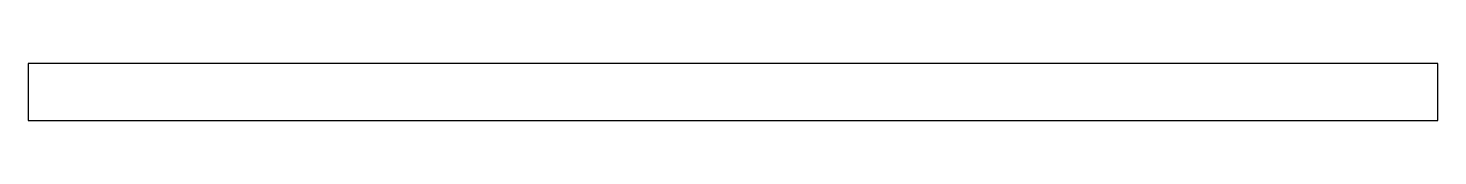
# Model space of a CAD drawing. Header units: metres. Extents: x -124 to 124, y -65 to -55.
import ezdxf

# ---------------------------------------------------------------- set-up
doc = ezdxf.new("R2010")
doc.units = ezdxf.units.M

msp = doc.modelspace()

# ---------------------------------------------------------------- linework, layer by layer
for p, q in [((124, -55), (-124, -55)), ((-124, -55), (-124, -65)), ((124, -65), (124, -55)), ((-124, -65), (124, -65))]:
    msp.add_line(p, q)

doc.saveas('drawing.dxf')
